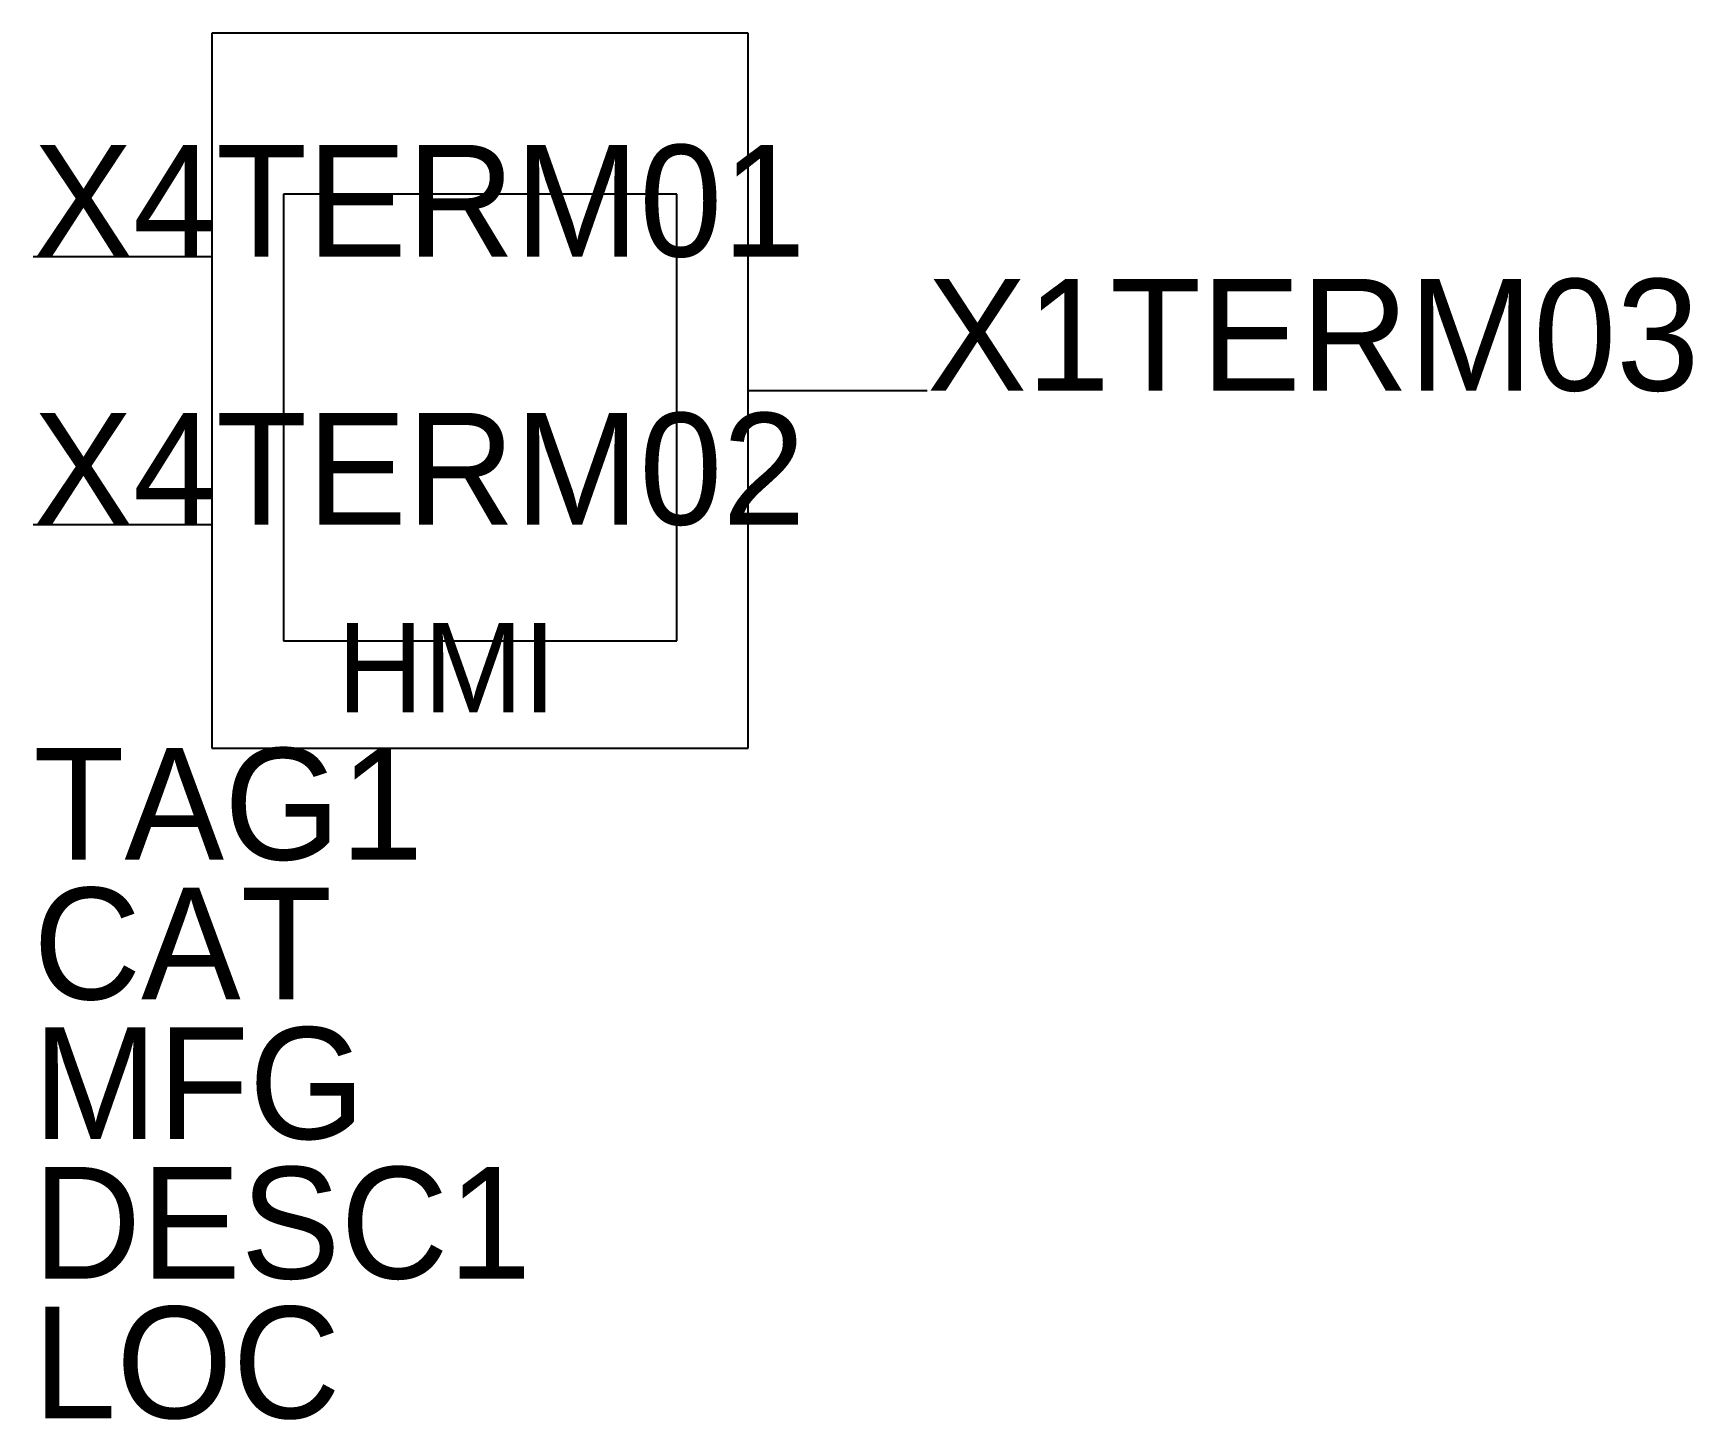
# Model space of a CAD drawing. Extents: x -0.5 to 1.36, y -1.15 to 0.4.
import ezdxf

# ---------------------------------------------------------------- set-up
doc = ezdxf.new("R2010")
doc.units = 0
doc.layers.get('0').update_dxf_attribs({"linetype": 'CONTINUOUS'})

msp = doc.modelspace()

# ---------------------------------------------------------------- linework, layer by layer
for p, q in [((0.3, 0.4), (-0.3, 0.4)), ((-0.3, 0.4), (-0.3, -0.4)), ((0.3, -0.4), (0.3, 0.4)), ((0.22, 0.22), (-0.22, 0.22)), ((-0.22, 0.22), (-0.22, -0.28)), ((0.22, -0.28), (0.22, 0.22)), ((-0.5, 0.15), (-0.3, 0.15)), ((0.3, 0), (0.5, 0)), ((-0.5, -0.15), (-0.3, -0.15)), ((-0.22, -0.28), (0.22, -0.28)), ((-0.3, -0.4), (0.3, -0.4))]:
    msp.add_line(p, q)

# ---------------------------------------------------------------- texts
at = {"flags": 1}
for tag, p in [('X4TERM01', (-0.5, 0.15)), ('X1TERM03', (0.5, 0)), ('X4TERM02', (-0.5, -0.15))]:
    msp.add_attdef(tag, p, '', height=0.125, dxfattribs=at)
for tag, p in [('TAG1', (-0.5, -0.525)), ('CAT', (-0.5, -0.68125)), ('MFG', (-0.5, -0.8375)), ('DESC1', (-0.5, -0.99375)), ('LOC', (-0.5, -1.15))]:
    msp.add_attdef(tag, p, '', height=0.125)
at = {"layer": '0.0'}
msp.add_text('HMI', height=0.1, dxfattribs=at).set_placement((-0.16, -0.36))

doc.saveas('drawing.dxf')
